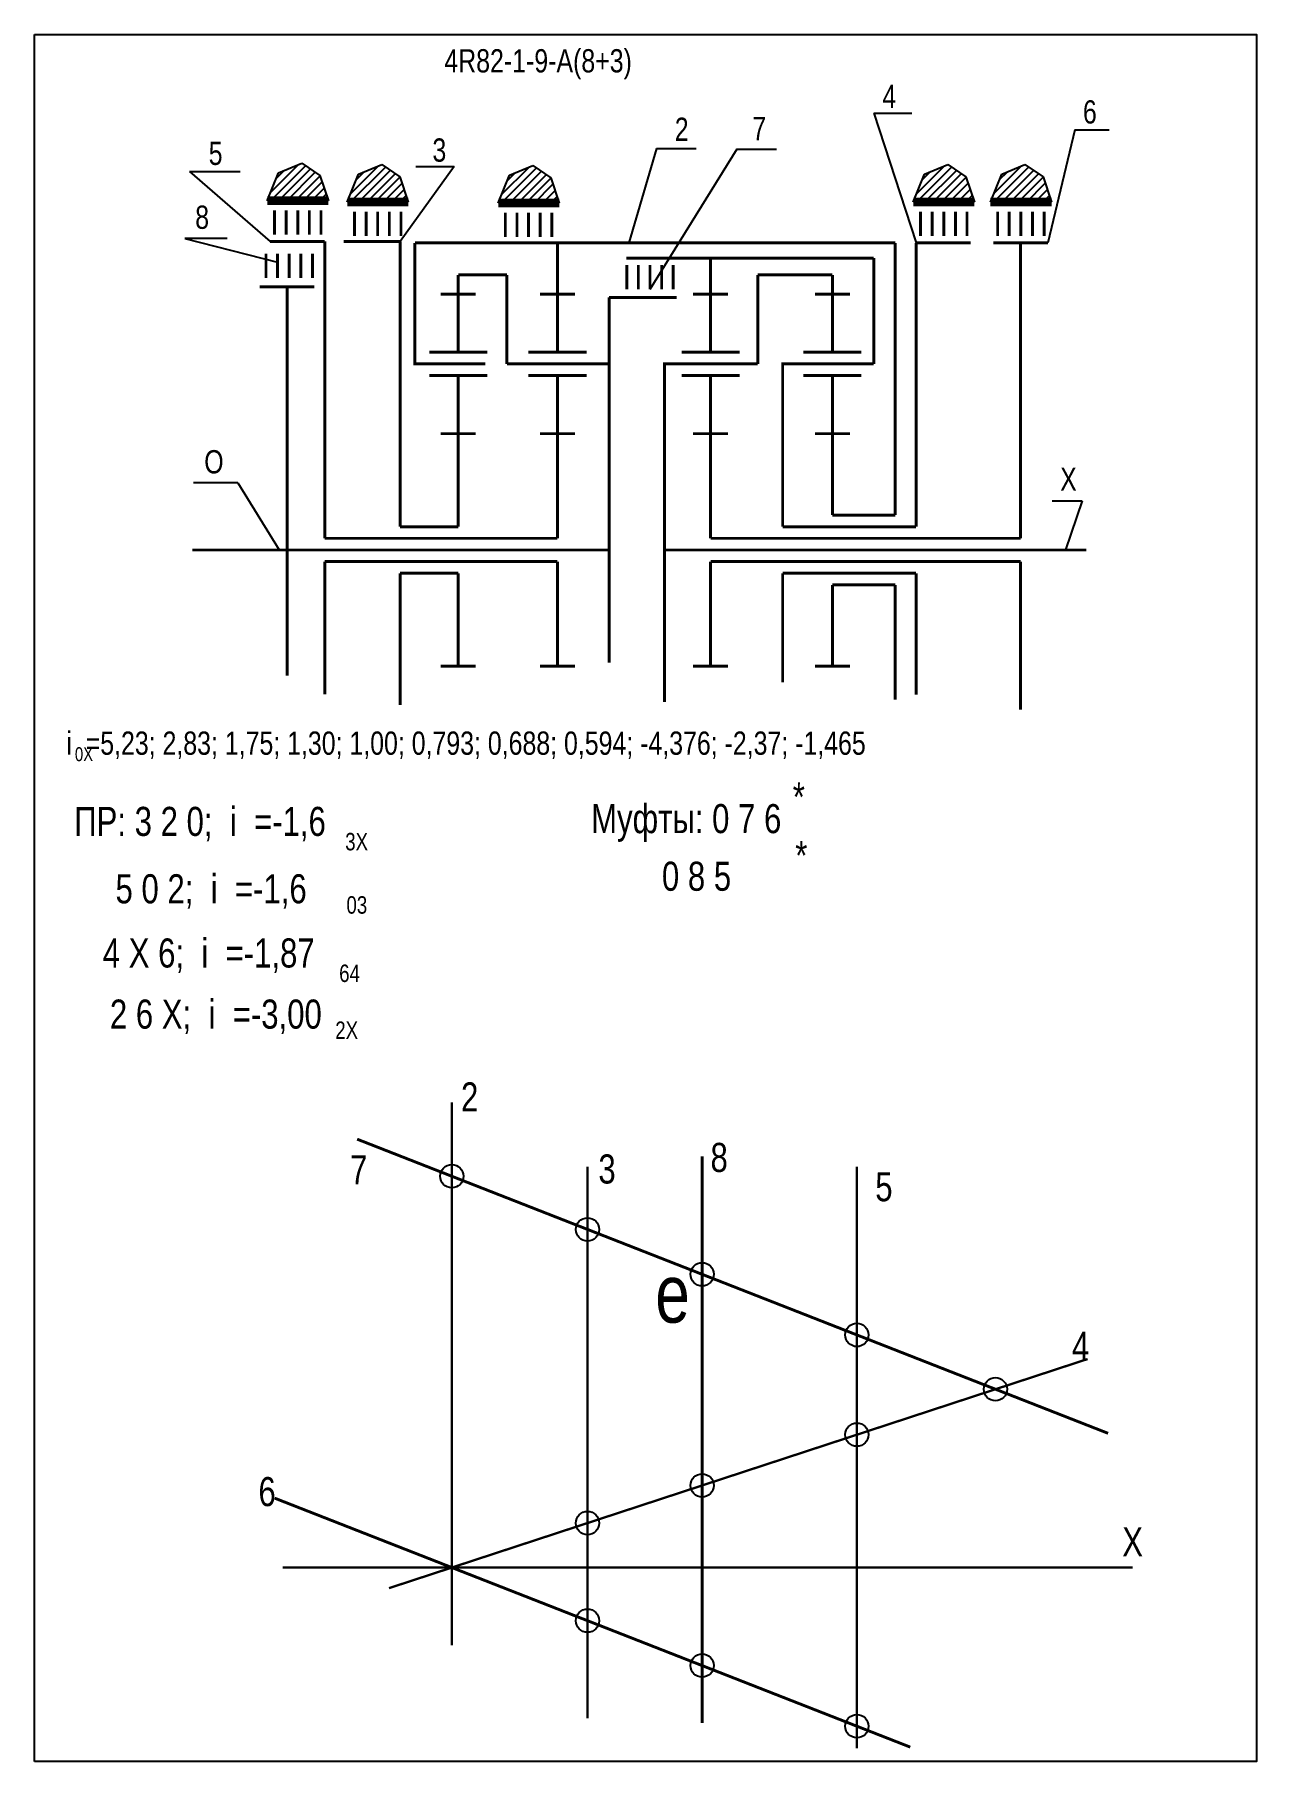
# Model space of a CAD drawing. Extents: x -352 to -142, y 153 to 450.
import ezdxf

# ---------------------------------------------------------------- set-up
doc = ezdxf.new("R2010")
doc.units = 0
doc.header["$LTSCALE"] = 15
doc.layers.get('0').update_dxf_attribs({"linetype": 'CONTINUOUS'})
doc.layers.add('DIM', color=92, linetype='CONTINUOUS')
doc.layers.add('MAIN', color=5, linetype='CONTINUOUS')
doc.styles.add('AMK', font='amk.shx', dxfattribs={"width": 0.8})

msp = doc.modelspace()

# ---------------------------------------------------------------- hatches: boundary and pattern name
at = {"layer": 'DIM'}
h = msp.add_hatch(dxfattribs=at)
h.set_pattern_fill('_USER', color=0, angle=45, style=0, pattern_type=0)
h.set_pattern_definition([(45, (-60.1889, -4.4039), (-0.7071068, 0.7071068), [])])
h.paths.add_polyline_path([(-310.48, 426.11), (-312.43, 421.29), (-301.93, 421.29), (-303.38, 425.62), (-306.5, 427.73)])
h = msp.add_hatch(dxfattribs=at)
h.set_pattern_fill('_USER', color=0, angle=45, style=0, pattern_type=0)
h.set_pattern_definition([(45, (-46.455, -4.649), (-0.7071068, 0.7071068), [])])
h.paths.add_polyline_path([(-296.75, 425.87), (-298.69, 421.05), (-288.2, 421.05), (-289.65, 425.37), (-292.76, 427.49)])
h = msp.add_hatch(dxfattribs=at)
h.set_pattern_fill('_USER', color=0, angle=45, style=0, pattern_type=0)
h.set_pattern_definition([(45, (-20.5098, -4.8189), (-0.7071068, 0.7071068), [])])
h.paths.add_polyline_path([(-270.81, 425.7), (-272.75, 420.88), (-262.25, 420.88), (-263.7, 425.2), (-266.82, 427.32)])
h = msp.add_hatch(dxfattribs=at)
h.set_pattern_fill('_USER', color=0, angle=45, style=0, pattern_type=0)
h.set_pattern_definition([(45, (50.8399, -4.638), (-0.7071068, 0.7071068), [])])
h.paths.add_polyline_path([(-199.46, 425.88), (-201.4, 421.06), (-190.9, 421.06), (-192.35, 425.38), (-195.47, 427.5)])
h = msp.add_hatch(dxfattribs=at)
h.set_pattern_fill('_USER', color=0, angle=45, style=0, pattern_type=0)
h.set_pattern_definition([(45, (64.1019, -4.638), (-0.7071068, 0.7071068), [])])
h.paths.add_polyline_path([(-186.19, 425.88), (-188.14, 421.06), (-177.64, 421.06), (-179.09, 425.38), (-182.21, 427.5)])

# ---------------------------------------------------------------- linework, layer by layer
at = {"const_width": 0.4}
for points in [[(-280.72, 266.24), (-280.72, 172.82)], [(-257.4, 255.14), (-257.4, 160.27)], [(-211.1, 255.14), (-211.1, 155.11)], [(-291.52, 182.67), (-171.44, 222.08)]]:
    msp.add_lwpolyline(points, dxfattribs=at)
at = {"layer": 'DIM', "color": 0}
for p, q in [((-208.2, 436.35), (-201.63, 436.35)), ((-208.2, 436.35), (-200.93, 414.04)), ((-173.63, 433.45), (-178.26, 414.04)), ((-173.63, 433.45), (-167.72, 433.45)), ((-310.48, 426.11), (-306.5, 427.73)), ((-306.5, 427.73), (-303.38, 425.62)), ((-245.56, 430.28), (-250.31, 414.04)), ((-231.76, 430.13), (-246.66, 406.03)), ((-245.56, 430.28), (-238.71, 430.28)), ((-231.76, 430.13), (-224.89, 430.13)), ((-325.83, 426.33), (-317.1, 426.33)), ((-325.83, 426.33), (-311.96, 414.28)), ((-312.43, 421.29), (-310.48, 426.11)), ((-303.38, 425.62), (-301.93, 421.29)), ((-298.69, 421.05), (-296.75, 425.87)), ((-296.75, 425.87), (-292.76, 427.49)), ((-292.76, 427.49), (-289.65, 425.37)), ((-289.65, 425.37), (-288.2, 421.05)), ((-280.32, 427.15), (-289.61, 414.28)), ((-286.89, 427.15), (-280.32, 427.15)), ((-272.75, 420.88), (-270.81, 425.7)), ((-270.81, 425.7), (-266.82, 427.32)), ((-266.82, 427.32), (-263.7, 425.2)), ((-263.7, 425.2), (-262.25, 420.88)), ((-201.4, 421.06), (-199.46, 425.88)), ((-199.46, 425.88), (-195.47, 427.5)), ((-195.47, 427.5), (-192.35, 425.38)), ((-192.35, 425.38), (-190.9, 421.06)), ((-188.14, 421.06), (-186.19, 425.88)), ((-186.19, 425.88), (-182.21, 427.5)), ((-182.21, 427.5), (-179.09, 425.38)), ((-179.09, 425.38), (-177.64, 421.06)), ((-311.18, 421.11), (-304.26, 421.11)), ((-271.5, 420.69), (-264.58, 420.69)), ((-200.15, 420.87), (-193.23, 420.87)), ((-186.89, 420.87), (-179.97, 420.87)), ((-319.34, 414.76), (-326.59, 414.76)), ((-326.59, 414.76), (-310.66, 410.73)), ((-317.52, 372.77), (-325.12, 372.77)), ((-317.52, 372.77), (-310.38, 361.22)), ((-177.55, 369.68), (-172.41, 369.68)), ((-172.41, 369.68), (-175.23, 361.22))]:
    msp.add_line(p, q, dxfattribs=at)
for points, const_width in [([(-302.55, 414.28), (-302.55, 363.22)], 0.5), ([(-289.61, 414.28), (-299.31, 414.28)], 0.5), ([(-289.61, 414.28), (-289.61, 365.22)], 0.5), ([(-285.02, 393.22), (-287.07, 393.22), (-287.07, 414.04)], 0.5), ([(-287.07, 414.04), (-204.51, 414.04)], 0.5), ([(-204.51, 414.04), (-204.51, 367.22)], 0.5), ([(-200.93, 365.22), (-200.93, 414.04)], 0.5), ([(-182.97, 414.04), (-182.97, 363.22)], 0.5), ([(-208.19, 411.41), (-250.73, 411.41)], 0.5), ([(-236.24, 405.22), (-236.24, 411.41)], 0.5), ([(-208.19, 393.22), (-208.19, 411.41)], 0.5), ([(-271.26, 408.53), (-279.61, 408.53)], 0.5), ([(-271.26, 393.22), (-271.26, 408.53)], 0.5), ([(-228.13, 408.53), (-228.13, 393.22)], 0.5), ([(-228.13, 408.53), (-215.31, 408.53)], 0.5), ([(-313.72, 406.49), (-304.34, 406.49)], 0.5), ([(-309.03, 406.49), (-309.03, 339.6)], 0.5), ([(-253.69, 341.84), (-253.69, 404.65)], 0.5), ([(-283.85, 393.22), (-285.02, 393.22)], 0.5), ([(-241.18, 393.22), (-244.17, 393.22), (-244.17, 361.22)], 0.5), ([(-220.57, 393.22), (-223.85, 393.22), (-223.85, 365.22)], 0.5), ([(-210.39, 393.22), (-208.19, 393.22)], 0.5), ([(-289.61, 365.22), (-279.61, 365.22)], 0.5), ([(-223.85, 365.22), (-215.31, 365.22)], 0.5), ([(-223.06, 365.22), (-200.93, 365.22)], 0.5), ([(-215.31, 367.22), (-204.51, 367.22)], 0.5), ([(-302.55, 363.22), (-262.56, 363.22)], 0.5), ([(-182.97, 363.22), (-236.24, 363.22)], 0.5), ([(-325.33, 361.22), (-253.69, 361.22)], 0.5), ([(-302.55, 359.22), (-262.56, 359.22)], 0.5), ([(-302.55, 359.22), (-302.55, 336.37)], 0.5), ([(-244.17, 361.22), (-171.67, 361.22)], 0.5), ([(-244.17, 361.22), (-244.17, 335.09)], 0.5), ([(-182.97, 359.22), (-236.24, 359.22)], 0.5), ([(-226.59, 361.22), (-220.54, 361.22)], 0.5), ([(-182.97, 359.22), (-182.97, 333.78)], 0.5), ([(-289.61, 357.22), (-279.61, 357.22)], 0.5), ([(-289.61, 357.22), (-289.61, 334.58)], 0.5), ([(-223.85, 357.22), (-215.31, 357.22)], 0.5), ([(-223.85, 357.22), (-223.85, 338.45)], 0.5), ([(-223.06, 357.22), (-200.93, 357.22)], 0.5), ([(-200.93, 357.22), (-200.93, 336.33)], 0.5), ([(-215.31, 355.22), (-204.51, 355.22)], 0.5), ([(-204.51, 355.22), (-204.51, 335.48)], 0.5), ([(-167.93, 209.3), (-296.99, 259.89)], 0.5), ([(-237.7, 256.94), (-237.7, 159.48)], 0.5), ([(-201.92, 155.33), (-311.16, 198.15)], 0.5), ([(-309.78, 186.22), (-163.68, 186.22)], 0.4)]:
    msp.add_lwpolyline(points, dxfattribs=dict(at, const_width=const_width))
for centre in [(-280.72, 253.51), (-257.4, 244.37), (-237.7, 236.65), (-211.1, 226.22), (-187.29, 216.88), (-211.1, 209.07), (-237.7, 200.34), (-257.4, 193.87), (-257.4, 177.08), (-237.7, 169.36), (-211.1, 158.93)]:
    msp.add_circle(centre, 2, dxfattribs=at)
at = {"layer": 'MAIN'}
for points in [[(-352.43, 152.87), (-352.43, 449.87)], [(-352.43, 449.87), (-142.43, 449.87), (-142.43, 152.87), (-352.43, 152.87)]]:
    msp.add_lwpolyline(points, dxfattribs=at)
at = {"layer": 'MAIN', "color": 0}
for points, const_width in [([(-312.43, 421.29), (-301.93, 421.29)], 1.5), ([(-298.69, 421.05), (-288.2, 421.05)], 1.5), ([(-201.4, 421.06), (-190.9, 421.06)], 1.5), ([(-188.14, 421.06), (-177.64, 421.06)], 1.5), ([(-303.2, 419.64), (-303.2, 415.45)], 0.5), ([(-289.46, 419.4), (-289.46, 415.2)], 0.5), ([(-272.75, 420.88), (-262.25, 420.88)], 1.5), ([(-263.52, 419.23), (-263.52, 415.03)], 0.5), ([(-192.17, 419.41), (-192.17, 415.21)], 0.5), ([(-178.91, 419.41), (-178.91, 415.21)], 0.5), ([(-311.96, 414.28), (-302.55, 414.28)], 0.5), ([(-262.56, 405.22), (-262.56, 414.04)], 0.5), ([(-200.93, 414.04), (-191.52, 414.04)], 0.5), ([(-187.67, 414.04), (-178.26, 414.04)], 0.5), ([(-304.66, 412.19), (-304.66, 407.99)], 0.5), ([(-242.66, 410.23), (-242.66, 406.03)], 0.5), ([(-279.61, 405.22), (-279.61, 408.53)], 0.5), ([(-215.31, 395.22), (-215.31, 408.53)], 0.5), ([(-279.61, 405.22), (-282.61, 405.22)], 0.5), ([(-279.61, 395.22), (-279.61, 405.22)], 0.5), ([(-279.61, 405.22), (-276.61, 405.22)], 0.5), ([(-262.56, 405.22), (-265.56, 405.22)], 0.5), ([(-262.56, 395.22), (-262.56, 405.22)], 0.5), ([(-262.56, 405.22), (-259.56, 405.22)], 0.5), ([(-253.69, 404.65), (-242.08, 404.65)], 0.5), ([(-236.24, 405.22), (-239.24, 405.22)], 0.5), ([(-236.24, 395.22), (-236.24, 405.22)], 0.5), ([(-236.24, 405.22), (-233.24, 405.22)], 0.5), ([(-215.31, 405.22), (-218.31, 405.22)], 0.5), ([(-215.31, 405.22), (-212.31, 405.22)], 0.5), ([(-274.95, 393.22), (-283.85, 393.22)], 0.5), ([(-253.69, 393.22), (-271.26, 393.22)], 0.5), ([(-228.13, 393.22), (-241.18, 393.22)], 0.5), ([(-210.39, 393.22), (-220.57, 393.22)], 0.5), ([(-279.61, 391.22), (-284.61, 391.22)], 0.5), ([(-279.61, 381.22), (-279.61, 391.22), (-274.61, 391.22)], 0.5), ([(-262.56, 391.22), (-267.56, 391.22)], 0.5), ([(-262.56, 381.22), (-262.56, 391.22), (-257.56, 391.22)], 0.5), ([(-236.24, 391.22), (-241.24, 391.22)], 0.5), ([(-236.24, 381.22), (-236.24, 391.22), (-231.24, 391.22)], 0.5), ([(-215.31, 391.22), (-220.31, 391.22)], 0.5), ([(-215.31, 381.22), (-215.31, 391.22), (-210.31, 391.22)], 0.5), ([(-279.61, 381.22), (-282.61, 381.22)], 0.5), ([(-279.61, 365.22), (-279.61, 381.22)], 0.5), ([(-279.61, 381.22), (-276.61, 381.22)], 0.5), ([(-262.56, 381.22), (-265.56, 381.22)], 0.5), ([(-262.56, 363.22), (-262.56, 381.22)], 0.5), ([(-262.56, 381.22), (-259.56, 381.22)], 0.5), ([(-236.24, 381.22), (-239.24, 381.22)], 0.5), ([(-236.24, 363.22), (-236.24, 381.22)], 0.5), ([(-236.24, 381.22), (-233.24, 381.22)], 0.5), ([(-215.31, 381.22), (-218.31, 381.22)], 0.5), ([(-215.31, 367.22), (-215.31, 381.22)], 0.5), ([(-215.31, 381.22), (-212.31, 381.22)], 0.5), ([(-262.56, 359.22), (-262.56, 341.22)], 0.5), ([(-236.24, 359.22), (-236.24, 341.22)], 0.5), ([(-279.61, 357.22), (-279.61, 341.22)], 0.5), ([(-215.31, 355.22), (-215.31, 341.22)], 0.5), ([(-279.61, 341.22), (-282.61, 341.22)], 0.5), ([(-279.61, 341.22), (-276.61, 341.22)], 0.5), ([(-262.56, 341.22), (-265.56, 341.22)], 0.5), ([(-262.56, 341.22), (-259.56, 341.22)], 0.5), ([(-236.24, 341.22), (-239.24, 341.22)], 0.5), ([(-236.24, 341.22), (-233.24, 341.22)], 0.5), ([(-215.31, 341.22), (-218.31, 341.22)], 0.5), ([(-215.31, 341.22), (-212.31, 341.22)], 0.5)]:
    msp.add_lwpolyline(points, dxfattribs=dict(at, const_width=const_width))
for points in [[(-311.2, 419.64, 0.5, 0.5, 0), (-311.2, 415.45, 0.5, 0.5, 0)], [(-309.2, 419.64, 0.5, 0.5, 0), (-309.2, 415.45, 0.5, 0.5, 0)], [(-307.2, 419.64, 0.5, 0.5, 0), (-307.2, 415.45, 0.5, 0.5, 0)], [(-305.2, 419.64, 0.5, 0.5, 0), (-305.2, 415.45, 0.5, 0.5, 0)], [(-297.46, 419.4, 0.5, 0.5, 0), (-297.46, 415.2, 0.5, 0.5, 0)], [(-295.46, 419.4, 0.5, 0.5, 0), (-295.46, 415.2, 0.5, 0.5, 0)], [(-293.46, 419.4, 0.5, 0.5, 0), (-293.46, 415.2, 0.5, 0.5, 0)], [(-291.46, 419.4, 0.5, 0.5, 0), (-291.46, 415.2, 0.5, 0.5, 0)], [(-271.52, 419.23, 0.5, 0.5, 0), (-271.52, 415.03, 0.5, 0.5, 0)], [(-269.52, 419.23, 0.5, 0.5, 0), (-269.52, 415.03, 0.5, 0.5, 0)], [(-267.52, 419.23, 0.5, 0.5, 0), (-267.52, 415.03, 0.5, 0.5, 0)], [(-265.52, 419.23, 0.5, 0.5, 0), (-265.52, 415.03, 0.5, 0.5, 0)], [(-200.17, 419.41, 0.5, 0.5, 0), (-200.17, 415.21, 0.5, 0.5, 0)], [(-198.17, 419.41, 0.5, 0.5, 0), (-198.17, 415.21, 0.5, 0.5, 0)], [(-196.17, 419.41, 0.5, 0.5, 0), (-196.17, 415.21, 0.5, 0.5, 0)], [(-194.17, 419.41, 0.5, 0.5, 0), (-194.17, 415.21, 0.5, 0.5, 0)], [(-186.91, 419.41, 0.5, 0.5, 0), (-186.91, 415.21, 0.5, 0.5, 0)], [(-184.91, 419.41, 0.5, 0.5, 0), (-184.91, 415.21, 0.5, 0.5, 0)], [(-182.91, 419.41, 0.5, 0.5, 0), (-182.91, 415.21, 0.5, 0.5, 0)], [(-180.91, 419.41, 0.5, 0.5, 0), (-180.91, 415.21, 0.5, 0.5, 0)], [(-312.66, 412.19, 0.5, 0.5, 0), (-312.66, 407.99, 0.5, 0.5, 0)], [(-310.66, 412.19, 0.5, 0.5, 0), (-310.66, 407.99, 0.5, 0.5, 0)], [(-308.66, 412.19, 0.5, 0.5, 0), (-308.66, 407.99, 0.5, 0.5, 0)], [(-306.66, 412.19, 0.5, 0.5, 0), (-306.66, 407.99, 0.5, 0.5, 0)], [(-250.66, 410.23, 0.5, 0.5, 0), (-250.66, 406.03, 0.5, 0.5, 0)], [(-248.66, 410.23, 0.5, 0.5, 0), (-248.66, 406.03, 0.5, 0.5, 0)], [(-246.66, 410.23, 0.5, 0.5, 0), (-246.66, 406.03, 0.5, 0.5, 0)], [(-244.66, 410.23, 0.5, 0.5, 0), (-244.66, 406.03, 0.5, 0.5, 0)], [(-274.61, 395.22, 0.5, 0.5, 0), (-284.61, 395.22, 0.5, 0.5, 0)], [(-257.56, 395.22, 0.5, 0.5, 0), (-267.56, 395.22, 0.5, 0.5, 0)], [(-231.24, 395.22, 0.5, 0.5, 0), (-241.24, 395.22, 0.5, 0.5, 0)], [(-210.31, 395.22, 0.5, 0.5, 0), (-220.31, 395.22, 0.5, 0.5, 0)]]:
    msp.add_lwpolyline(points, format="xyseb", dxfattribs=at)

# ---------------------------------------------------------------- texts
at = {"layer": 'DIM', "color": 0, "style": 'AMK', "width": 0.8}
for s, height, p in [('4R82-1-9-A(8+3)', 4, (-282, 443.35)), ('4', 4, (-206.72, 437.23)), ('6', 4, (-172.25, 434.56)), ('2', 4, (-242.4, 431.57)), ('7', 4, (-229.08, 431.7)), ('5', 4, (-322.5, 427.44)), ('3', 4, (-284.05, 428)), ('8', 4, (-324.82, 416.45)), ('O', 4, (-323.27, 374.39)), ('X', 4, (-176.17, 371.4)), ('i  =5,23; 2,83; 1,75; 1,30; 1,00; 0,793; 0,688; 0,594; -4,376; -2,37; -1,465', 4, (-346.97, 326)), ('0X', 2.4, (-345.5, 324.9)), ('*', 5, (-222.12, 316.25)), (' ПР: 3 2 0;  i  =-1,6', 5, (-347.1, 312.04)), ('Муфты: 0 7 6', 5, (-256.78, 312.52)), ('3X', 3, (-299.04, 309.56)), ('*', 5, (-221.69, 306.18)), ('       0 8 5', 5, (-255.01, 302.61)), ('    5 0 2;  i  =-1,6', 5, (-344.46, 300.45)), ('03', 3, (-298.83, 298.67)), ('     4 X 6;  i  =-1,87', 5, (-348.14, 289.41)), ('64', 3, (-300.08, 286.92)), ('    2 6 X;  i  =-3,00', 5, (-345.43, 278.9)), ('2X', 3, (-300.75, 277.13)), ('2', 5, (-279.14, 264.66)), ('8', 5, (-236.26, 254.25)), ('7', 5, (-298.21, 252.12)), ('3', 5, (-255.53, 252.26)), ('5', 5, (-207.94, 249.21)), ('e', 10, (-245.75, 228.33)), ('4', 5, (-174.15, 221.76)), ('6', 5, (-313.95, 196.78)), ('X', 5, (-165.5, 188.14))]:
    msp.add_text(s, height=height, dxfattribs=at).set_placement(p)

doc.saveas('drawing.dxf')
